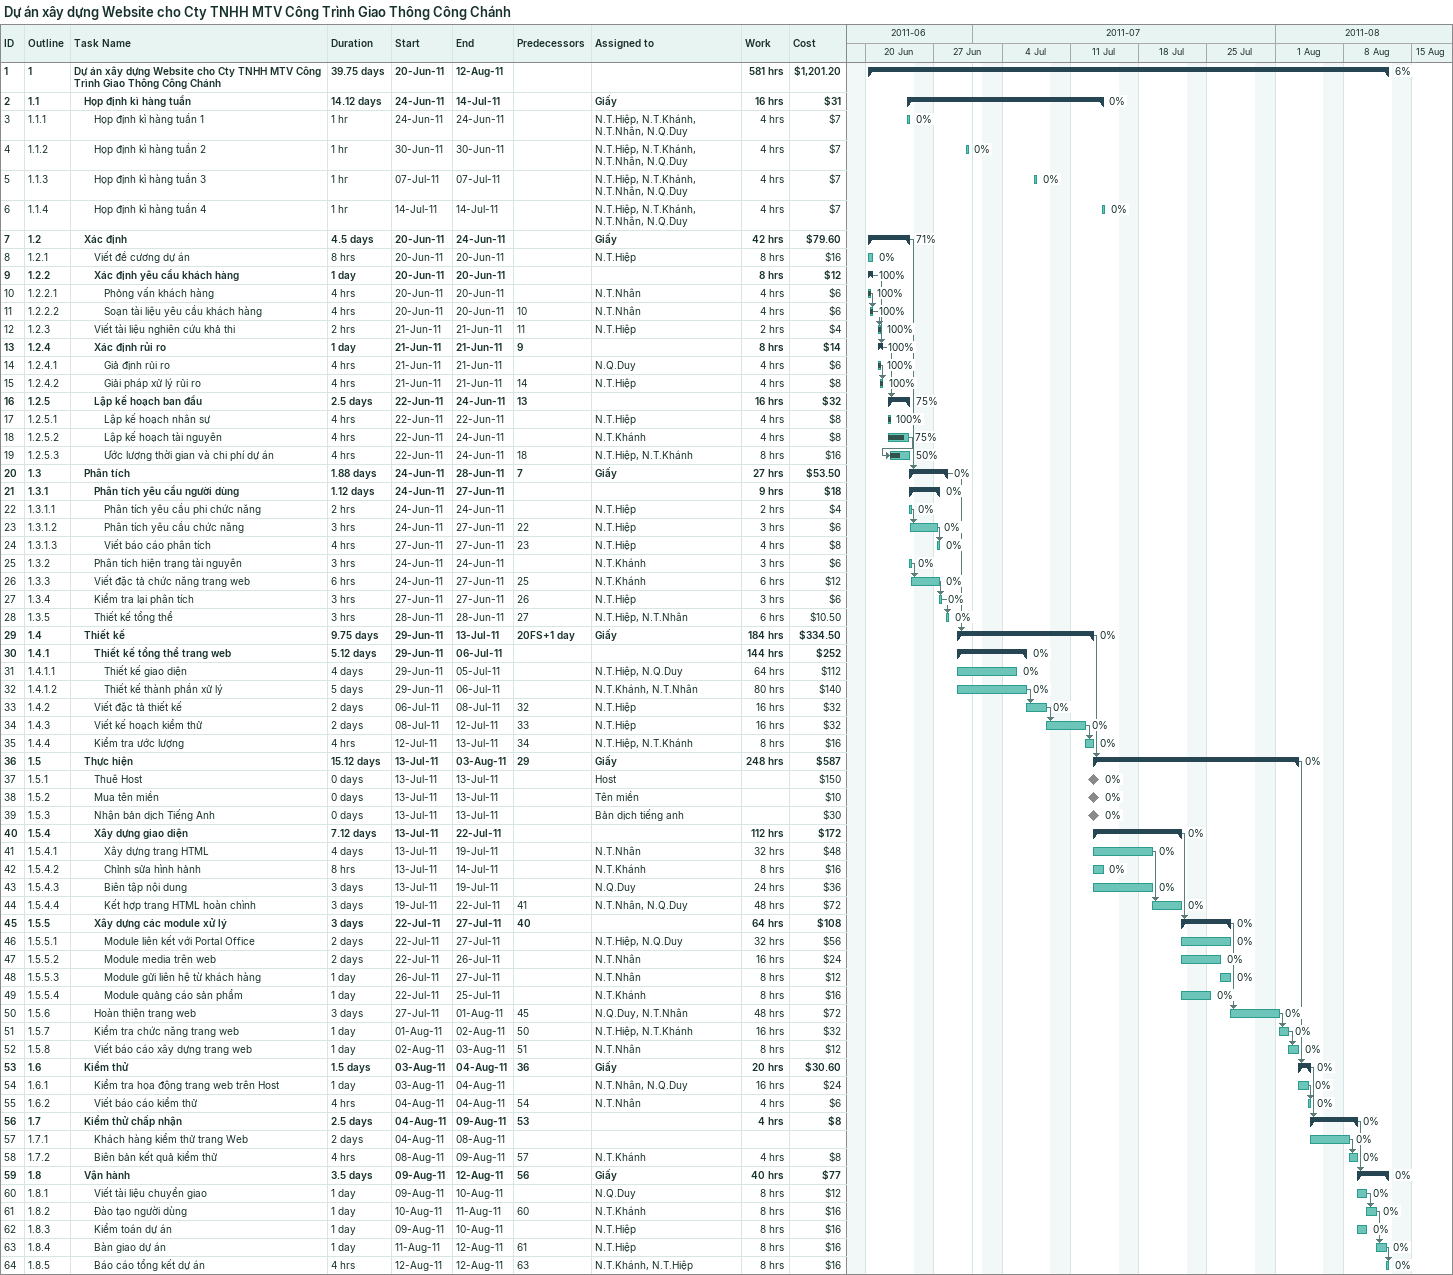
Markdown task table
Dự án xây dựng Website cho Cty TNHH MTV Công Trình Giao Thông Công Chánh

| ID | WBS | Task | Duration | Start | Finish | Predecessors | Resources | % complete | Work (h) | Cost ($) |
|---|---|---|---|---|---|---|---|---|---|---|
| 1 | 1 | **Dự án xây dựng Website cho Cty TNHH MTV Công Trình Giao Thông Công Chánh** | 39.75d | 2011-06-20 | 2011-08-12 |  |  | 6 | 581 | 1201.20 |
| 2 | 1.1 | **Họp định kì hàng tuần** | 14.12d | 2011-06-24 | 2011-07-14 |  | Giấy | 0 | 16 | 31 |
| 3 | 1.1.1 | Họp định kì hàng tuần 1 | 1h | 2011-06-24 | 2011-06-24 |  | N.T.Hiệp, N.T.Khánh, N.T.Nhân, N.Q.Duy | 0 | 4 | 7 |
| 4 | 1.1.2 | Họp định kì hàng tuần 2 | 1h | 2011-06-30 | 2011-06-30 |  | N.T.Hiệp, N.T.Khánh, N.T.Nhân, N.Q.Duy | 0 | 4 | 7 |
| 5 | 1.1.3 | Họp định kì hàng tuần 3 | 1h | 2011-07-07 | 2011-07-07 |  | N.T.Hiệp, N.T.Khánh, N.T.Nhân, N.Q.Duy | 0 | 4 | 7 |
| 6 | 1.1.4 | Họp định kì hàng tuần 4 | 1h | 2011-07-14 | 2011-07-14 |  | N.T.Hiệp, N.T.Khánh, N.T.Nhân, N.Q.Duy | 0 | 4 | 7 |
| 7 | 1.2 | **Xác định** | 4.5d | 2011-06-20 | 2011-06-24 |  | Giấy | 71 | 42 | 79.60 |
| 8 | 1.2.1 | Viết đề cương dự án | 8h | 2011-06-20 | 2011-06-20 |  | N.T.Hiệp | 0 | 8 | 16 |
| 9 | 1.2.2 | **Xác định yêu cầu khách hàng** | 1d | 2011-06-20 | 2011-06-20 |  |  | 100 | 8 | 12 |
| 10 | 1.2.2.1 | Phỏng vấn khách hàng | 4h | 2011-06-20 | 2011-06-20 |  | N.T.Nhân | 100 | 4 | 6 |
| 11 | 1.2.2.2 | Soạn tài liệu yêu cầu khách hàng | 4h | 2011-06-20 | 2011-06-20 | 10 | N.T.Nhân | 100 | 4 | 6 |
| 12 | 1.2.3 | Viết tài liệu nghiên cứu khả thi | 2h | 2011-06-21 | 2011-06-21 | 11 | N.T.Hiệp | 100 | 2 | 4 |
| 13 | 1.2.4 | **Xác định rủi ro** | 1d | 2011-06-21 | 2011-06-21 | 9 |  | 100 | 8 | 14 |
| 14 | 1.2.4.1 | Giả định rủi ro | 4h | 2011-06-21 | 2011-06-21 |  | N.Q.Duy | 100 | 4 | 6 |
| 15 | 1.2.4.2 | Giải pháp xử lý rủi ro | 4h | 2011-06-21 | 2011-06-21 | 14 | N.T.Hiệp | 100 | 4 | 8 |
| 16 | 1.2.5 | **Lập kế hoạch ban đầu** | 2.5d | 2011-06-22 | 2011-06-24 | 13 |  | 75 | 16 | 32 |
| 17 | 1.2.5.1 | Lập kế hoạch nhân sự | 4h | 2011-06-22 | 2011-06-22 |  | N.T.Hiệp | 100 | 4 | 8 |
| 18 | 1.2.5.2 | Lập kế hoạch tài nguyên | 4h | 2011-06-22 | 2011-06-24 |  | N.T.Khánh | 75 | 4 | 8 |
| 19 | 1.2.5.3 | Ước lượng thời gian và chi phí dự án | 4h | 2011-06-22 | 2011-06-24 | 18 | N.T.Hiệp, N.T.Khánh | 50 | 8 | 16 |
| 20 | 1.3 | **Phân tích** | 1.88d | 2011-06-24 | 2011-06-28 | 7 | Giấy | 0 | 27 | 53.50 |
| 21 | 1.3.1 | **Phân tích yêu cầu người dùng** | 1.12d | 2011-06-24 | 2011-06-27 |  |  | 0 | 9 | 18 |
| 22 | 1.3.1.1 | Phân tích yêu cầu phi chức năng | 2h | 2011-06-24 | 2011-06-24 |  | N.T.Hiệp | 0 | 2 | 4 |
| 23 | 1.3.1.2 | Phân tích yêu cầu chức năng | 3h | 2011-06-24 | 2011-06-27 | 22 | N.T.Hiệp | 0 | 3 | 6 |
| 24 | 1.3.1.3 | Viết báo cáo phân tích | 4h | 2011-06-27 | 2011-06-27 | 23 | N.T.Hiệp | 0 | 4 | 8 |
| 25 | 1.3.2 | Phân tích hiện trạng tài nguyên | 3h | 2011-06-24 | 2011-06-24 |  | N.T.Khánh | 0 | 3 | 6 |
| 26 | 1.3.3 | Viết đặc tả chức năng trang web | 6h | 2011-06-24 | 2011-06-27 | 25 | N.T.Khánh | 0 | 6 | 12 |
| 27 | 1.3.4 | Kiểm tra lại phân tích | 3h | 2011-06-27 | 2011-06-27 | 26 | N.T.Hiệp | 0 | 3 | 6 |
| 28 | 1.3.5 | Thiết kế tổng thể | 3h | 2011-06-28 | 2011-06-28 | 27 | N.T.Hiệp, N.T.Nhân | 0 | 6 | 10.50 |
| 29 | 1.4 | **Thiết kế** | 9.75d | 2011-06-29 | 2011-07-13 | 20FS+1d | Giấy | 0 | 184 | 334.50 |
| 30 | 1.4.1 | **Thiết kế tổng thể trang web** | 5.12d | 2011-06-29 | 2011-07-06 |  |  | 0 | 144 | 252 |
| 31 | 1.4.1.1 | Thiết kế giao diện | 4d | 2011-06-29 | 2011-07-05 |  | N.T.Hiệp, N.Q.Duy | 0 | 64 | 112 |
| 32 | 1.4.1.2 | Thiết kế thành phần xử lý | 5d | 2011-06-29 | 2011-07-06 |  | N.T.Khánh, N.T.Nhân | 0 | 80 | 140 |
| 33 | 1.4.2 | Viết đặc tả thiết kế | 2d | 2011-07-06 | 2011-07-08 | 32 | N.T.Hiệp | 0 | 16 | 32 |
| 34 | 1.4.3 | Viết kế hoạch kiểm thử | 2d | 2011-07-08 | 2011-07-12 | 33 | N.T.Hiệp | 0 | 16 | 32 |
| 35 | 1.4.4 | Kiểm tra ước lượng | 4h | 2011-07-12 | 2011-07-13 | 34 | N.T.Hiệp, N.T.Khánh | 0 | 8 | 16 |
| 36 | 1.5 | **Thực hiện** | 15.12d | 2011-07-13 | 2011-08-03 | 29 | Giấy | 0 | 248 | 587 |
| 37 | 1.5.1 | Thuê Host | 0d | 2011-07-13 | 2011-07-13 |  | Host | 0 |  | 150 |
| 38 | 1.5.2 | Mua tên miền | 0d | 2011-07-13 | 2011-07-13 |  | Tên miền | 0 |  | 10 |
| 39 | 1.5.3 | Nhận bản dịch Tiếng Anh | 0d | 2011-07-13 | 2011-07-13 |  | Bản dịch tiếng anh | 0 |  | 30 |
| 40 | 1.5.4 | **Xây dựng giao diện** | 7.12d | 2011-07-13 | 2011-07-22 |  |  | 0 | 112 | 172 |
| 41 | 1.5.4.1 | Xây dựng trang HTML | 4d | 2011-07-13 | 2011-07-19 |  | N.T.Nhân | 0 | 32 | 48 |
| 42 | 1.5.4.2 | Chỉnh sửa hình hảnh | 8h | 2011-07-13 | 2011-07-14 |  | N.T.Khánh | 0 | 8 | 16 |
| 43 | 1.5.4.3 | Biên tập nội dung | 3d | 2011-07-13 | 2011-07-19 |  | N.Q.Duy | 0 | 24 | 36 |
| 44 | 1.5.4.4 | Kết hợp trang HTML hoàn chình | 3d | 2011-07-19 | 2011-07-22 | 41 | N.T.Nhân, N.Q.Duy | 0 | 48 | 72 |
| 45 | 1.5.5 | **Xây dựng các module xử lý** | 3d | 2011-07-22 | 2011-07-27 | 40 |  | 0 | 64 | 108 |
| 46 | 1.5.5.1 | Module liên kết với Portal Office | 2d | 2011-07-22 | 2011-07-27 |  | N.T.Hiệp, N.Q.Duy | 0 | 32 | 56 |
| 47 | 1.5.5.2 | Module media trên web | 2d | 2011-07-22 | 2011-07-26 |  | N.T.Nhân | 0 | 16 | 24 |
| 48 | 1.5.5.3 | Module gửi liên hệ từ khách hàng | 1d | 2011-07-26 | 2011-07-27 |  | N.T.Nhân | 0 | 8 | 12 |
| 49 | 1.5.5.4 | Module quảng cáo sản phẩm | 1d | 2011-07-22 | 2011-07-25 |  | N.T.Khánh | 0 | 8 | 16 |
| 50 | 1.5.6 | Hoàn thiện trang web | 3d | 2011-07-27 | 2011-08-01 | 45 | N.Q.Duy, N.T.Nhân | 0 | 48 | 72 |
| 51 | 1.5.7 | Kiểm tra chức năng trang web | 1d | 2011-08-01 | 2011-08-02 | 50 | N.T.Hiệp, N.T.Khánh | 0 | 16 | 32 |
| 52 | 1.5.8 | Viết báo cáo xây dựng trang web | 1d | 2011-08-02 | 2011-08-03 | 51 | N.T.Nhân | 0 | 8 | 12 |
| 53 | 1.6 | **Kiểm thử** | 1.5d | 2011-08-03 | 2011-08-04 | 36 | Giấy | 0 | 20 | 30.60 |
| 54 | 1.6.1 | Kiểm tra họa động trang web trên Host | 1d | 2011-08-03 | 2011-08-04 |  | N.T.Nhân, N.Q.Duy | 0 | 16 | 24 |
| 55 | 1.6.2 | Viết báo cáo kiểm thử | 4h | 2011-08-04 | 2011-08-04 | 54 | N.T.Nhân | 0 | 4 | 6 |
| 56 | 1.7 | **Kiểm thử chấp nhận** | 2.5d | 2011-08-04 | 2011-08-09 | 53 |  | 0 | 4 | 8 |
| 57 | 1.7.1 | Khách hàng kiểm thử trang Web | 2d | 2011-08-04 | 2011-08-08 |  |  | 0 |  |  |
| 58 | 1.7.2 | Biên bản kết quả kiểm thử | 4h | 2011-08-08 | 2011-08-09 | 57 | N.T.Khánh | 0 | 4 | 8 |
| 59 | 1.8 | **Vận hành** | 3.5d | 2011-08-09 | 2011-08-12 | 56 | Giấy | 0 | 40 | 77 |
| 60 | 1.8.1 | Viết tài liệu chuyển giao | 1d | 2011-08-09 | 2011-08-10 |  | N.Q.Duy | 0 | 8 | 12 |
| 61 | 1.8.2 | Đào tạo người dùng | 1d | 2011-08-10 | 2011-08-11 | 60 | N.T.Khánh | 0 | 8 | 16 |
| 62 | 1.8.3 | Kiểm toán dự án | 1d | 2011-08-09 | 2011-08-10 |  | N.T.Hiệp | 0 | 8 | 16 |
| 63 | 1.8.4 | Bàn giao dự án | 1d | 2011-08-11 | 2011-08-12 | 61 | N.T.Hiệp | 0 | 8 | 16 |
| 64 | 1.8.5 | Báo cáo tổng kết dự án | 4h | 2011-08-12 | 2011-08-12 | 63 | N.T.Khánh, N.T.Hiệp | 0 | 8 | 16 |
